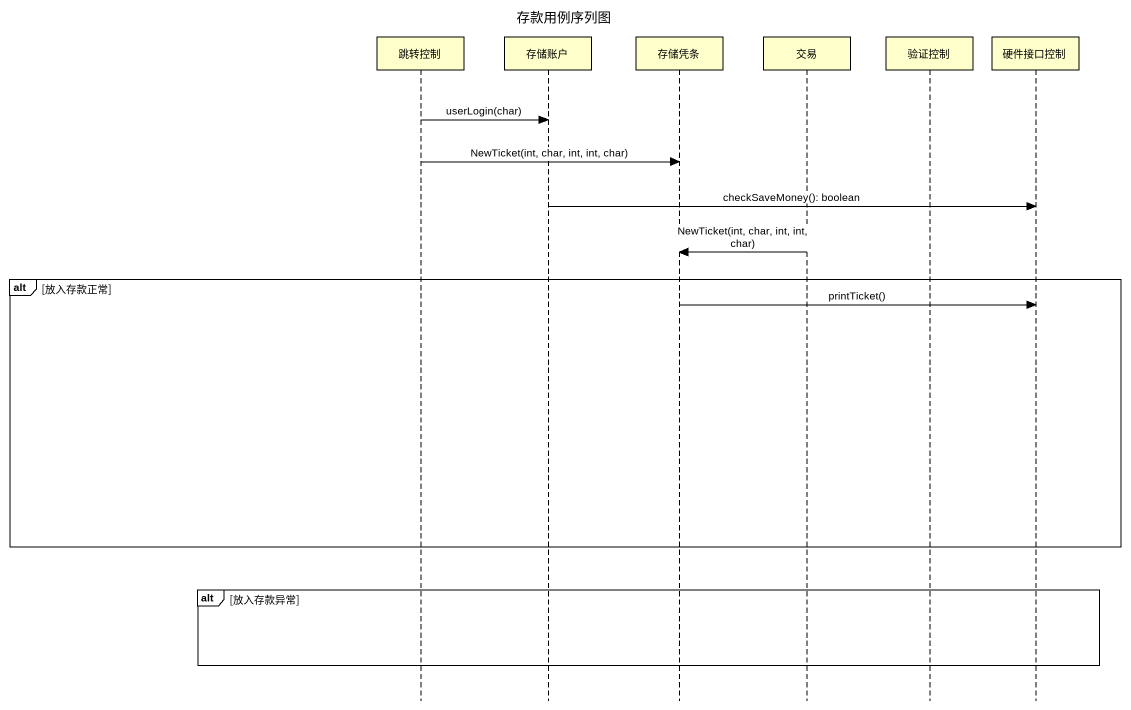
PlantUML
@startuml
title 存款用例序列图
hide footbox
participant 跳转控制
participant 存储账户
participant 存储凭条
participant 交易
participant 验证控制
participant 硬件接口控制

跳转控制 -> 存储账户 : userLogin(char)
跳转控制 -> 存储凭条 : NewTicket(int, char, int, int, char)
存储账户 -> 硬件接口控制 : checkSaveMoney(): boolean
交易 -> 存储凭条 : NewTicket(int, char, int, int, char)
alt 放入存款正常
  存储凭条 -> 硬件接口控制 : printTicket()
end
alt 放入存款异常
end
@enduml
